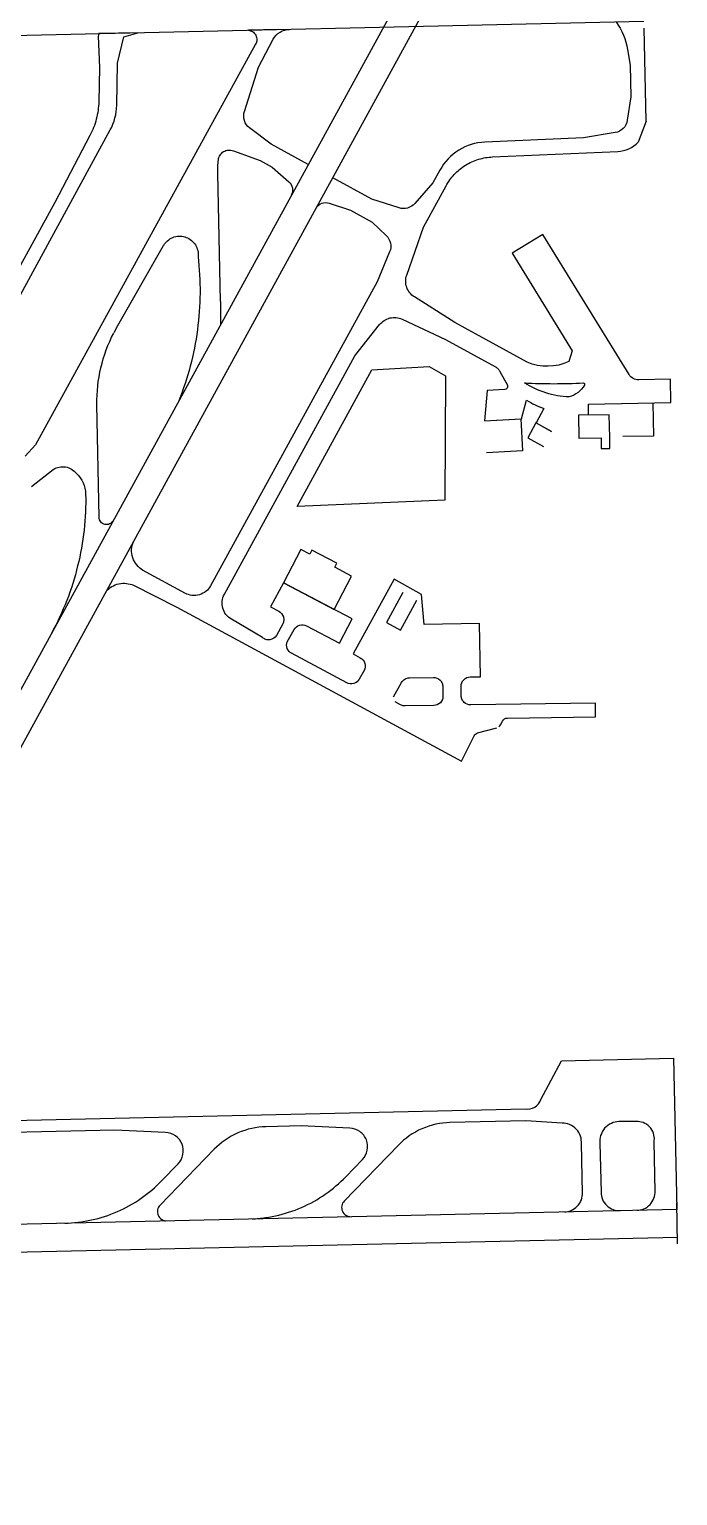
# Model space of a CAD drawing. Header units: millimetres. Extents: x -77.1 to -67, y 51.5 to 61.1.
# Drawn here: x -69.67 to -67.34, y 51.5 to 56.78 of the extents above; entities that cross this region are included whole.
import ezdxf

# ---------------------------------------------------------------- set-up
doc = ezdxf.new("R2010")
doc.units = ezdxf.units.MM
doc.layers.get('0').update_dxf_attribs({"linetype": 'CONTINUOUS'})
for name, color, linetype in [('ramp', 7, 'CONTINUOUS'), ('runway', 110, 'CONTINUOUS'), ('taxi', 130, 'CONTINUOUS')]:
    doc.layers.add(name, color=color, linetype=linetype)

# ---------------------------------------------------------------- blocks, each defined once
blk = doc.blocks.new('Airport')
at = {"layer": 'ramp'}
for p, q in [((196.919, 121.595), (195.659, 121.57)), ((195.659, 121.57), (195.673, 120.632)), ((196.935, 120.654), (196.919, 121.595)), ((191.803, 121.341), (193.317, 121.43)), ((191.803, 121.341), (193.285, 121.425)), ((193.285, 121.425), (193.362, 120.109)), ((193.909, 121.26), (193.57, 120.643)), ((194.551, 120.911), (193.909, 121.26)), ((193.913, 121.26), (194.551, 120.911)), ((193.57, 120.643), (194.212, 120.29)), ((195.673, 120.632), (196.58, 120.65)), ((196.58, 120.65), (196.587, 120.202)), ((196.944, 120.209), (196.935, 120.654)), ((193.362, 120.109), (191.881, 120.025)), ((196.587, 120.202), (196.944, 120.209)), ((184.624, 115.876), (184.264, 116.064)), ((184.712, 116.038), (184.624, 115.876)), ((185.739, 115.498), (184.712, 116.038)), ((185.626, 113.605), (186.345, 114.966)), ((185.651, 115.333), (185.739, 115.498)), ((186.345, 114.966), (185.651, 115.333)), ((183.548, 114.702), (185.626, 113.605)), ((188.445, 114.293), (187.778, 113.065)), ((188.353, 112.751), (189.02, 113.982)), ((187.778, 113.065), (188.353, 112.751))]:
    blk.add_line(p, q, dxfattribs=at)
at = {"layer": 'runway'}
for p, q in [((191.549, 144.625), (154.952, 77.787)), ((155.954, 77.237), (192.55, 144.074)), ((132.004, 136.235), (198.337, 137.739)), ((199.723, 87.57), (199.687, 89.259)), ((199.692, 88.985), (134.943, 87.527)), ((134.968, 86.385), (199.719, 87.841))]:
    blk.add_line(p, q, dxfattribs=at)
at = {"layer": 'taxi'}
for p, q in [((175.968, 137.231), (175.95, 137.122)), ((177.573, 137.266), (175.968, 137.231)), ((177.001, 137.104), (177.573, 137.266)), ((183.344, 137.396), (182.109, 137.368)), ((198.428, 133.646), (198.344, 137.463)), ((182.405, 136.803), (173.371, 120.353)), ((175.95, 137.122), (176.006, 135.848)), ((176.743, 136.016), (177.001, 137.104)), ((182.528, 135.851), (183.131, 137.002)), ((176.707, 134.293), (176.743, 136.016)), ((197.67, 136.586), (197.779, 135.932)), ((176.006, 135.848), (175.97, 134.44)), ((181.946, 134.038), (182.528, 135.851)), ((197.779, 135.932), (197.808, 134.645)), ((197.808, 134.645), (197.656, 133.675)), ((175.608, 133.049), (174.165, 130.309)), ((175.593, 131.724), (176.44, 133.279)), ((183.048, 132.701), (182.161, 133.364)), ((197.154, 133.171), (195.863, 132.958)), ((181.492, 132.429), (182.589, 132.02)), ((184.568, 131.868), (183.048, 132.701)), ((195.863, 132.958), (191.811, 132.778)), ((192.124, 132.172), (197.265, 132.4)), ((182.589, 132.02), (183.089, 131.749)), ((171.497, 124.206), (175.593, 131.724)), ((180.965, 126.242), (180.849, 131.505)), ((183.089, 131.749), (183.767, 131.152)), ((187.179, 130.44), (185.569, 131.321)), ((189.968, 131.632), (189.683, 131.109)), ((189.683, 131.109), (188.939, 130.26)), ((189.296, 129.297), (190.219, 130.986)), ((174.165, 130.309), (170.732, 124.039)), ((185.425, 130.277), (186.297, 129.992)), ((186.297, 129.992), (187.188, 129.501)), ((188.292, 130.084), (187.179, 130.44)), ((187.188, 129.501), (187.763, 128.951)), ((188.607, 127.325), (189.296, 129.297)), ((194.192, 128.996), (192.932, 128.221)), ((197.729, 123.243), (194.192, 128.996)), ((176.698, 125.161), (178.627, 128.537)), ((187.905, 128.277), (187.39, 127.049)), ((192.932, 128.221), (195.395, 124.213)), ((187.39, 127.049), (180.556, 114.568)), ((190.579, 125.376), (188.918, 126.428)), ((186.48, 124.005), (187.492, 125.292)), ((188.416, 125.511), (190.194, 124.679)), ((193.545, 123.75), (190.579, 125.376)), ((190.194, 124.679), (192.247, 123.557)), ((181.125, 114.225), (186.48, 124.005)), ((184.106, 117.834), (187.175, 123.436)), ((187.175, 123.436), (189.524, 123.578)), ((189.524, 123.578), (190.198, 123.186)), ((192.431, 123.37), (192.735, 122.802)), ((190.198, 123.186), (190.173, 118.081)), ((199.423, 123.049), (198.125, 123.024)), ((199.441, 122.092), (199.423, 123.049)), ((191.912, 122.59), (191.803, 121.341)), ((192.638, 122.633), (191.912, 122.59)), ((193.317, 121.43), (193.525, 122.192)), ((175.985, 117.384), (175.897, 122.018)), ((194.234, 121.848), (193.913, 121.26)), ((196.062, 122.033), (199.441, 122.092)), ((196.071, 121.577), (196.062, 122.033)), ((197.455, 122.058), (198.71, 122.078)), ((198.71, 122.078), (198.735, 120.72)), ((198.735, 120.72), (197.48, 120.695)), ((173.209, 118.653), (174.104, 119.351)), ((190.173, 118.081), (184.106, 117.834)), ((184.264, 116.064), (183.548, 114.702)), ((179.523, 114.264), (177.77, 115.213)), ((177.392, 114.596), (179.177, 113.693)), ((183.548, 114.702), (183.023, 113.707)), ((186.367, 113.216), (183.548, 114.702)), ((188.088, 114.843), (186.406, 111.785)), ((189.217, 114.222), (188.088, 114.843)), ((189.316, 112.99), (189.217, 114.222)), ((179.177, 113.693), (190.85, 107.371)), ((182.691, 112.451), (181.41, 113.199)), ((183.023, 113.707), (183.358, 113.526)), ((185.841, 112.219), (186.367, 113.216)), ((183.516, 113.012), (183.256, 112.533)), ((183.703, 112.271), (183.986, 112.775)), ((184.497, 112.927), (185.841, 112.219)), ((191.595, 113.026), (189.316, 112.99)), ((191.63, 110.842), (191.595, 113.026)), ((186.144, 110.595), (183.883, 111.805)), ((186.406, 111.785), (186.702, 111.618)), ((186.854, 111.1), (186.659, 110.747)), ((188.717, 110.797), (189.701, 110.81)), ((191.214, 110.835), (191.63, 110.842)), ((188.068, 110.017), (188.389, 110.599)), ((190.089, 110.437), (190.092, 110.048)), ((190.843, 110.059), (190.836, 110.448)), ((188.353, 109.688), (188.127, 109.808)), ((189.719, 109.661), (188.536, 109.643)), ((196.351, 109.763), (191.232, 109.686)), ((196.358, 109.202), (196.351, 109.763)), ((192.453, 108.863), (192.534, 109.022)), ((192.735, 109.146), (196.358, 109.202)), ((190.85, 107.371), (191.37, 108.415)), ((191.514, 108.535), (192.308, 108.747)), ((194.113, 93.49), (194.96, 95.084)), ((194.96, 95.084), (199.554, 95.186)), ((199.554, 95.186), (199.692, 88.985)), ((164.946, 92.47), (193.482, 93.112)), ((176.63, 92.237), (164.453, 91.961)), ((178.713, 92.142), (176.63, 92.237)), ((184.271, 92.407), (182.828, 92.375)), ((186.272, 92.318), (184.271, 92.407)), ((193.493, 92.615), (190.381, 92.545)), ((194.986, 92.522), (193.493, 92.615)), ((198.107, 92.59), (197.306, 92.586)), ((188.265, 91.62), (186.042, 89.329)), ((195.818, 89.657), (195.772, 91.683)), ((196.534, 91.701), (196.58, 89.675)), ((198.798, 89.725), (198.753, 91.751)), ((180.708, 91.45), (178.486, 89.161)), ((186.103, 90.322), (186.786, 91.027)), ((178.546, 90.152), (179.224, 90.851))]:
    blk.add_line(p, q, dxfattribs=at)
at = {"layer": 'taxi', "linetype": 'ByBlock'}
for p, q in [((198.428, 133.646), (198.1, 132.785)), ((180.965, 126.242), (180.965, 125.295)), ((176.698, 125.161), (176.581, 124.956)), ((195.395, 124.213), (195.264, 123.775)), ((173.371, 120.353), (172.944, 119.894))]:
    blk.add_line(p, q, dxfattribs=at)
at = {"layer": 'taxi'}
for points in [[(182.109, 137.368), (182.161, 137.364), (182.222, 137.348), (182.275, 137.316)], [(182.275, 137.316), (182.331, 137.28), (182.38, 137.231), (182.412, 137.167)], [(183.131, 137.002), (183.195, 137.117), (183.287, 137.219), (183.407, 137.294)], [(183.407, 137.294), (183.527, 137.368), (183.661, 137.404), (183.792, 137.407)], [(197.193, 137.71), (197.437, 137.379), (197.6, 136.991), (197.67, 136.586)], [(182.455, 136.97), (182.451, 136.907), (182.43, 136.85), (182.405, 136.803)], [(182.412, 137.167), (182.444, 137.104), (182.458, 137.036), (182.455, 136.97)], [(175.97, 134.44), (175.963, 134.2), (175.932, 133.96), (175.868, 133.723)], [(176.44, 133.279), (176.61, 133.59), (176.701, 133.94), (176.707, 134.293)], [(175.868, 133.723), (175.809, 133.488), (175.721, 133.262), (175.608, 133.049)], [(181.946, 133.667), (181.904, 133.795), (181.908, 133.925), (181.946, 134.038)], [(182.161, 133.364), (182.064, 133.435), (181.985, 133.54), (181.946, 133.667)], [(197.656, 133.675), (197.618, 133.417), (197.412, 133.212), (197.154, 133.171)], [(180.949, 132.246), (180.987, 132.305), (181.037, 132.355), (181.093, 132.391)], [(181.093, 132.391), (181.153, 132.425), (181.22, 132.447), (181.29, 132.454)], [(181.29, 132.454), (181.361, 132.461), (181.431, 132.45), (181.492, 132.429)], [(190.741, 132.447), (190.417, 132.246), (190.153, 131.964), (189.968, 131.632)], [(191.811, 132.778), (191.433, 132.762), (191.062, 132.648), (190.741, 132.447)], [(197.265, 132.4), (197.582, 132.415), (197.882, 132.553), (198.1, 132.785)], [(180.849, 131.505), (180.849, 131.597), (180.852, 131.685), (180.856, 131.776)], [(180.856, 131.776), (180.863, 131.868), (180.87, 131.959), (180.881, 132.052)], [(180.881, 132.056), (180.888, 132.122), (180.909, 132.185), (180.949, 132.246)], [(190.558, 131.452), (190.692, 131.597), (190.847, 131.724), (191.017, 131.83)], [(191.017, 131.83), (191.186, 131.936), (191.37, 132.02), (191.555, 132.076)], [(191.555, 132.076), (191.747, 132.133), (191.937, 132.165), (192.124, 132.172)], [(190.219, 130.986), (190.311, 131.152), (190.424, 131.31), (190.558, 131.452)], [(183.767, 131.152), (183.837, 131.086), (183.893, 130.998), (183.916, 130.887)], [(183.916, 130.887), (183.932, 130.779), (183.911, 130.672), (183.866, 130.588)], [(184.882, 130.066), (184.902, 130.107), (184.934, 130.15), (184.977, 130.186)], [(184.977, 130.186), (185.015, 130.22), (185.062, 130.249), (185.114, 130.27)], [(185.114, 130.27), (185.221, 130.313), (185.33, 130.309), (185.425, 130.277)], [(188.939, 130.26), (188.776, 130.08), (188.525, 130.01), (188.292, 130.084)], [(178.67, 128.601), (178.761, 128.732), (178.898, 128.838), (179.068, 128.887)], [(179.068, 128.887), (179.238, 128.94), (179.41, 128.929), (179.558, 128.872)], [(179.558, 128.872), (179.714, 128.813), (179.848, 128.704), (179.936, 128.562)], [(187.763, 128.951), (187.944, 128.777), (188, 128.506), (187.905, 128.277)], [(178.627, 128.537), (178.634, 128.548), (178.641, 128.56), (178.648, 128.569)], [(178.648, 128.569), (178.656, 128.58), (178.663, 128.591), (178.67, 128.601)], [(179.936, 128.562), (180.024, 128.417), (180.063, 128.252), (180.045, 128.083)], [(180.045, 128.083), (180.158, 127.092), (180.151, 126.082), (180.017, 125.077)], [(188.607, 126.823), (188.55, 126.986), (188.55, 127.162), (188.607, 127.325)], [(188.918, 126.428), (188.773, 126.52), (188.663, 126.661), (188.607, 126.823)], [(187.492, 125.292), (187.598, 125.426), (187.749, 125.521), (187.916, 125.563)], [(187.916, 125.563), (188.084, 125.602), (188.258, 125.586), (188.416, 125.511)], [(176.056, 123.524), (176.172, 124.021), (176.348, 124.498), (176.581, 124.944)], [(180.017, 125.077), (179.882, 124.071), (179.622, 123.094), (179.251, 122.167)], [(175.897, 122.018), (175.886, 122.522), (175.939, 123.028), (176.056, 123.524)], [(192.247, 123.557), (192.286, 123.535), (192.322, 123.507), (192.353, 123.476)], [(192.353, 123.476), (192.385, 123.444), (192.414, 123.408), (192.431, 123.37)], [(195.264, 123.775), (194.721, 123.524), (194.097, 123.517), (193.545, 123.75)], [(192.735, 122.802), (192.749, 122.77), (192.756, 122.727), (192.731, 122.689)], [(194.314, 122.49), (194.004, 122.587), (193.712, 122.727), (193.444, 122.9)], [(193.444, 122.9), (193.842, 122.879), (194.241, 122.868), (194.642, 122.868)], [(194.642, 122.868), (195.042, 122.868), (195.44, 122.879), (195.839, 122.9)], [(195.899, 122.812), (195.766, 122.569), (195.535, 122.393), (195.268, 122.325)], [(195.839, 122.9), (195.863, 122.904), (195.885, 122.893), (195.895, 122.872)], [(195.895, 122.872), (195.906, 122.854), (195.91, 122.829), (195.899, 122.812)], [(198.125, 123.024), (197.966, 123.02), (197.814, 123.105), (197.729, 123.243)], [(192.731, 122.689), (192.71, 122.651), (192.67, 122.635), (192.638, 122.633)], [(193.525, 122.192), (193.751, 122.054), (193.986, 121.941), (194.234, 121.848)], [(195.268, 122.325), (194.947, 122.336), (194.626, 122.393), (194.314, 122.49)], [(174.104, 119.351), (174.256, 119.447), (174.437, 119.478), (174.609, 119.451)], [(174.609, 119.451), (174.785, 119.419), (174.941, 119.324), (175.05, 119.186)], [(175.05, 119.186), (175.287, 118.963), (175.425, 118.66), (175.431, 118.336)], [(175.431, 118.336), (175.452, 117.35), (175.343, 116.36), (175.103, 115.39)], [(176.052, 117.199), (176.006, 117.253), (175.985, 117.319), (175.985, 117.384)], [(176.218, 117.094), (176.155, 117.108), (176.098, 117.142), (176.052, 117.199)], [(176.411, 117.111), (176.348, 117.083), (176.278, 117.079), (176.218, 117.094)], [(176.497, 117.167), (176.472, 117.142), (176.443, 117.126), (176.411, 117.111)], [(176.556, 117.242), (176.542, 117.217), (176.521, 117.189), (176.497, 117.167)], [(177.318, 116.067), (177.325, 116.181), (177.35, 116.285), (177.39, 116.38)], [(177.365, 115.728), (177.329, 115.837), (177.315, 115.955), (177.318, 116.067)], [(177.526, 115.428), (177.456, 115.516), (177.399, 115.615), (177.365, 115.728)], [(175.103, 115.39), (174.986, 114.906), (174.835, 114.431), (174.656, 113.967)], [(177.77, 115.213), (177.682, 115.27), (177.598, 115.34), (177.526, 115.428)], [(176.275, 114.349), (176.404, 114.496), (176.581, 114.61), (176.793, 114.656)], [(176.793, 114.656), (177.004, 114.702), (177.216, 114.673), (177.392, 114.596)], [(180.373, 114.349), (180.296, 114.286), (180.203, 114.236), (180.101, 114.204)], [(180.556, 114.568), (180.511, 114.49), (180.451, 114.417), (180.373, 114.349)], [(174.656, 113.967), (174.475, 113.506), (174.267, 113.058), (174.03, 112.628)], [(179.794, 114.18), (179.696, 114.191), (179.604, 114.222), (179.523, 114.264)], [(180.101, 114.204), (179.999, 114.175), (179.897, 114.166), (179.794, 114.18)], [(181.058, 113.655), (181.005, 113.845), (181.029, 114.049), (181.125, 114.225)], [(181.41, 113.199), (181.237, 113.302), (181.114, 113.463), (181.058, 113.655)], [(183.358, 113.526), (183.439, 113.485), (183.513, 113.406), (183.545, 113.302)], [(183.559, 113.146), (183.552, 113.097), (183.538, 113.051), (183.516, 113.012)], [(183.545, 113.302), (183.559, 113.252), (183.563, 113.199), (183.559, 113.146)], [(183.256, 112.533), (183.206, 112.448), (183.113, 112.377), (182.991, 112.359)], [(183.986, 112.775), (184.036, 112.863), (184.115, 112.927), (184.212, 112.956)], [(184.212, 112.956), (184.307, 112.983), (184.409, 112.974), (184.497, 112.927)], [(182.821, 112.373), (182.772, 112.391), (182.726, 112.42), (182.691, 112.451)], [(182.991, 112.359), (182.935, 112.352), (182.874, 112.357), (182.821, 112.373)], [(183.706, 112.004), (183.668, 112.095), (183.674, 112.19), (183.703, 112.271)], [(183.883, 111.805), (183.81, 111.844), (183.742, 111.911), (183.706, 112.004)], [(186.702, 111.618), (186.783, 111.572), (186.854, 111.495), (186.885, 111.389)], [(186.885, 111.389), (186.917, 111.287), (186.896, 111.181), (186.854, 111.1)], [(186.659, 110.747), (186.614, 110.666), (186.537, 110.595), (186.433, 110.564)], [(188.389, 110.599), (188.42, 110.656), (188.466, 110.704), (188.525, 110.744)], [(188.525, 110.744), (188.586, 110.779), (188.649, 110.797), (188.717, 110.797)], [(189.701, 110.81), (189.792, 110.815), (189.891, 110.779), (189.972, 110.704)], [(190.836, 110.448), (190.836, 110.539), (190.868, 110.641), (190.947, 110.719)], [(190.947, 110.719), (191.02, 110.797), (191.123, 110.833), (191.214, 110.835)], [(186.433, 110.564), (186.329, 110.536), (186.225, 110.55), (186.144, 110.595)], [(189.972, 110.704), (190.011, 110.666), (190.04, 110.624), (190.056, 110.577)], [(190.056, 110.577), (190.078, 110.528), (190.085, 110.482), (190.089, 110.437)], [(188.441, 109.654), (188.409, 109.661), (188.38, 109.675), (188.353, 109.688)], [(188.536, 109.643), (188.505, 109.643), (188.473, 109.646), (188.441, 109.654)], [(189.986, 109.777), (189.909, 109.7), (189.81, 109.664), (189.719, 109.661)], [(190.092, 110.048), (190.096, 109.957), (190.06, 109.858), (189.986, 109.777)], [(190.872, 109.922), (190.854, 109.967), (190.843, 110.017), (190.843, 110.059)], [(190.96, 109.79), (190.922, 109.831), (190.893, 109.872), (190.872, 109.922)], [(191.232, 109.686), (191.139, 109.686), (191.037, 109.717), (190.96, 109.79)], [(192.534, 109.022), (192.573, 109.096), (192.65, 109.146), (192.735, 109.146)], [(191.37, 108.415), (191.383, 108.443), (191.401, 108.472), (191.429, 108.49)], [(191.429, 108.49), (191.454, 108.511), (191.482, 108.528), (191.514, 108.535)], [(192.392, 108.789), (192.421, 108.811), (192.437, 108.835), (192.453, 108.863)], [(193.867, 93.185), (193.986, 93.26), (194.072, 93.37), (194.113, 93.49)], [(193.482, 93.112), (193.606, 93.09), (193.744, 93.112), (193.867, 93.185)], [(179.118, 92), (178.994, 92.088), (178.849, 92.135), (178.713, 92.142)], [(181.678, 92.12), (181.308, 91.961), (180.981, 91.729), (180.708, 91.45)], [(182.828, 92.375), (182.44, 92.368), (182.048, 92.283), (181.678, 92.12)], [(186.681, 92.18), (186.557, 92.269), (186.413, 92.314), (186.272, 92.318)], [(186.949, 91.839), (186.896, 91.968), (186.804, 92.092), (186.681, 92.18)], [(189.231, 92.294), (188.861, 92.131), (188.536, 91.898), (188.265, 91.62)], [(190.381, 92.545), (189.993, 92.536), (189.601, 92.452), (189.231, 92.294)], [(195.289, 92.466), (195.187, 92.509), (195.083, 92.522), (194.986, 92.522)], [(195.564, 92.276), (195.486, 92.36), (195.391, 92.425), (195.289, 92.466)], [(195.737, 91.986), (195.701, 92.092), (195.646, 92.192), (195.564, 92.276)], [(196.727, 92.312), (196.65, 92.223), (196.598, 92.12), (196.562, 92.011)], [(197.003, 92.516), (196.901, 92.47), (196.806, 92.4), (196.727, 92.312)], [(197.306, 92.586), (197.208, 92.583), (197.105, 92.561), (197.003, 92.516)], [(198.38, 92.516), (198.291, 92.561), (198.195, 92.583), (198.107, 92.59)], [(198.619, 92.314), (198.552, 92.4), (198.471, 92.466), (198.38, 92.516)], [(198.749, 92.032), (198.728, 92.135), (198.685, 92.23), (198.619, 92.314)], [(179.385, 91.663), (179.333, 91.792), (179.242, 91.912), (179.118, 92)], [(179.425, 91.231), (179.453, 91.38), (179.435, 91.532), (179.385, 91.663)], [(186.786, 91.027), (186.994, 91.242), (187.058, 91.559), (186.949, 91.839)], [(195.772, 91.683), (195.779, 91.778), (195.772, 91.884), (195.737, 91.986)], [(196.562, 92.011), (196.53, 91.905), (196.523, 91.799), (196.534, 91.701)], [(198.753, 91.751), (198.771, 91.839), (198.771, 91.934), (198.749, 92.032)], [(179.224, 90.851), (179.319, 90.949), (179.393, 91.079), (179.425, 91.231)], [(185.262, 89.612), (185.569, 89.824), (185.852, 90.064), (186.103, 90.322)], [(177.709, 89.443), (178.017, 89.655), (178.295, 89.894), (178.546, 90.152)], [(195.772, 89.379), (195.807, 89.474), (195.822, 89.569), (195.818, 89.657)], [(196.58, 89.675), (196.583, 89.587), (196.601, 89.492), (196.639, 89.397)], [(198.749, 89.446), (198.785, 89.542), (198.798, 89.637), (198.798, 89.725)], [(176.732, 88.897), (177.075, 89.044), (177.403, 89.227), (177.709, 89.443)], [(178.486, 89.161), (178.437, 89.108), (178.398, 89.04), (178.383, 88.963)], [(183.22, 88.72), (183.583, 88.798), (183.943, 88.913), (184.285, 89.065)], [(184.285, 89.065), (184.631, 89.214), (184.959, 89.397), (185.262, 89.612)], [(185.94, 89.132), (185.926, 89.055), (185.936, 88.977), (185.965, 88.913)], [(186.042, 89.329), (185.99, 89.277), (185.954, 89.21), (185.94, 89.132)], [(195.352, 88.942), (195.447, 88.981), (195.533, 89.04), (195.606, 89.114)], [(195.606, 89.114), (195.68, 89.193), (195.737, 89.284), (195.772, 89.379)], [(196.639, 89.397), (196.679, 89.305), (196.738, 89.216), (196.815, 89.143)], [(196.815, 89.143), (196.894, 89.069), (196.982, 89.017), (197.077, 88.981)], [(198.333, 89.008), (198.425, 89.048), (198.513, 89.108), (198.588, 89.182)], [(198.588, 89.182), (198.661, 89.259), (198.714, 89.352), (198.749, 89.446)], [(174.574, 88.42), (174.937, 88.427), (175.301, 88.47), (175.667, 88.551)], [(175.667, 88.551), (176.031, 88.628), (176.386, 88.744), (176.732, 88.897)], [(178.383, 88.963), (178.369, 88.886), (178.38, 88.809), (178.412, 88.741)], [(178.412, 88.741), (178.44, 88.678), (178.486, 88.617), (178.553, 88.576)], [(178.553, 88.576), (178.588, 88.554), (178.624, 88.536), (178.659, 88.526)], [(178.659, 88.526), (178.677, 88.522), (178.695, 88.519), (178.715, 88.515)], [(182.263, 88.592), (182.31, 88.596), (182.356, 88.599), (182.401, 88.603)], [(182.401, 88.603), (182.494, 88.608), (182.584, 88.617), (182.673, 88.628)], [(182.673, 88.628), (182.857, 88.649), (183.04, 88.681), (183.22, 88.72)], [(185.965, 88.913), (185.993, 88.847), (186.042, 88.786), (186.11, 88.744)], [(186.11, 88.744), (186.176, 88.702), (186.25, 88.681), (186.324, 88.684)], [(195.074, 88.882), (195.165, 88.882), (195.26, 88.9), (195.352, 88.942)], [(197.077, 88.981), (197.172, 88.945), (197.268, 88.931), (197.36, 88.931)], [(198.054, 88.949), (198.143, 88.949), (198.238, 88.967), (198.333, 89.008)]]:
    blk.add_open_spline(points, degree=3, dxfattribs=at)

msp = doc.modelspace()

# ---------------------------------------------------------------- block references
at = {"linetype": 'ByBlock', "xscale": 0.0878, "yscale": 0.0878, "zscale": 0.0878}
msp.add_blockref('Airport', (-84.8718, 44.7175), dxfattribs=at)

doc.saveas('drawing.dxf')
